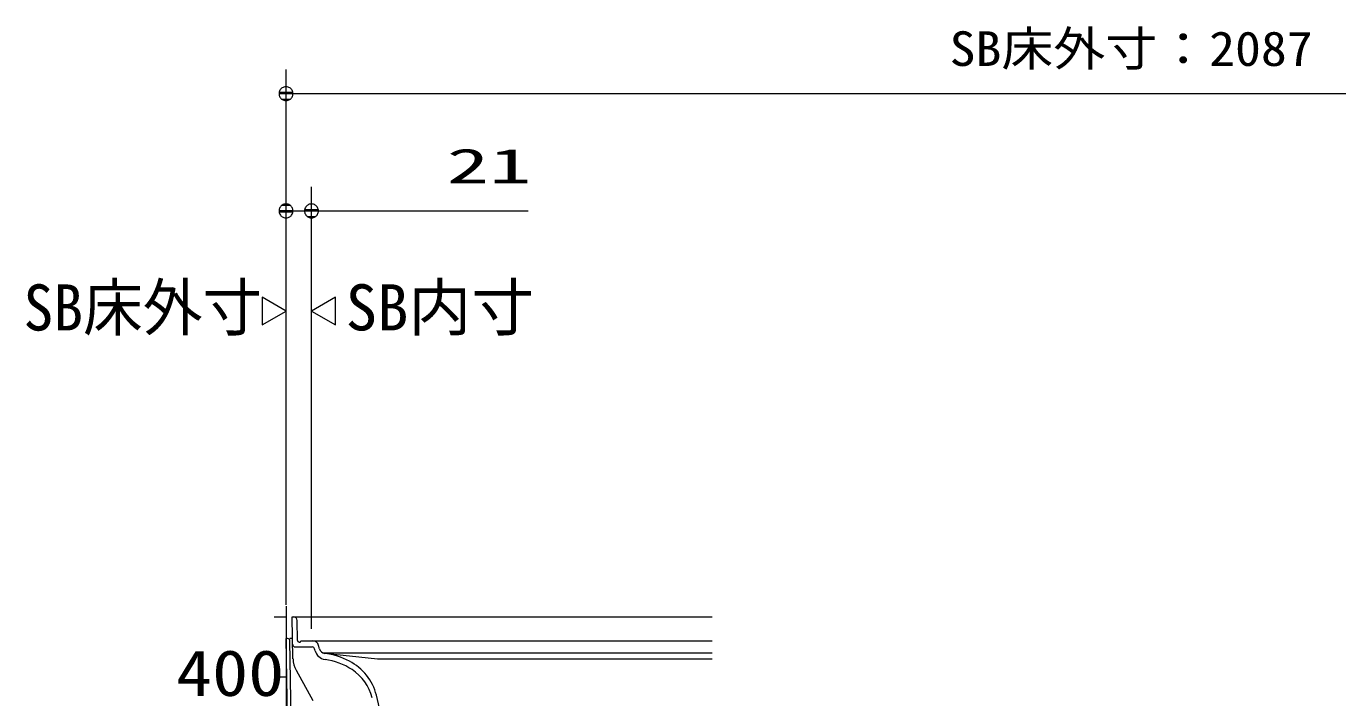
# Model space of a CAD drawing. Units: millimetres on the paper. Extents: x -305 to 305, y -152 to 152.
# Drawn here: x -130.8 to -76.1, y -7.1 to 20.9 of the extents above; entities that cross this region are included whole.
import ezdxf
from ezdxf.enums import TextEntityAlignment as Align

# ---------------------------------------------------------------- set-up
doc = ezdxf.new("R2010")
doc.units = ezdxf.units.MM
doc.layers.add('0-0_PV', color=7, linetype='Continuous', lineweight=9)
doc.layers.add('0-1_0', color=7, linetype='Continuous', lineweight=9)
doc.styles.add('ＭＳ ゴシック', font='')
doc.styles.get('ＭＳ ゴシック').set_extended_font_data('MS Gothic')

# ---------------------------------------------------------------- blocks, each defined once
blk = doc.blocks.new('_DOTSMALL')
at = {"layer": '0-1_0'}
for p, q in [((0.0746, 0.1), (-0.0746, 0.1)), ((0.1223, -0.0248), (-0.1223, -0.0248))]:
    blk.add_line(p, q, dxfattribs=at)
for points in [[(0.125, 0), (0.124, 0.0157), (0.1211, 0.0311), (0.1162, 0.046), (0.1095, 0.0602), (0.1011, 0.0735), (0.0911, 0.0856), (0.0797, 0.0963), (0.067, 0.1055), (0.0532, 0.1131), (0.0386, 0.1189), (0.0234, 0.1228), (0.0078, 0.1248), (-0.0078, 0.1248), (-0.0234, 0.1228), (-0.0386, 0.1189), (-0.0532, 0.1131), (-0.067, 0.1055), (-0.0797, 0.0963), (-0.0911, 0.0856), (-0.1011, 0.0735), (-0.1095, 0.0602), (-0.1162, 0.046), (-0.1211, 0.0311), (-0.124, 0.0157), (-0.125, 0), (0, 0)], [(-0.125, 0), (-0.124, -0.0157), (-0.1211, -0.0311), (-0.1162, -0.046), (-0.1095, -0.0602), (-0.1011, -0.0735), (-0.0911, -0.0856), (-0.0797, -0.0963), (-0.067, -0.1055), (-0.0532, -0.1131), (-0.0386, -0.1189), (-0.0234, -0.1228), (-0.0078, -0.1248), (0.0078, -0.1248), (0.0234, -0.1228), (0.0386, -0.1189), (0.0532, -0.1131), (0.067, -0.1055), (0.0797, -0.0963), (0.0911, -0.0856), (0.1011, -0.0735), (0.1095, -0.0602), (0.1162, -0.046), (0.1211, -0.0311), (0.124, -0.0157), (0.125, 0), (0, 0)]]:
    blk.add_lwpolyline(points, close=True, dxfattribs=at)

msp = doc.modelspace()

# ---------------------------------------------------------------- linework, layer by layer
at = {"layer": '0-0_PV'}
for p, q in [((-119.963, -3.263), (-119.963, 19.049)), ((-119.963, 18.049), (-49.963, 18.049)), ((-119.963, -3.263), (-119.963, 14.161)), ((-118.903, -4.263), (-118.903, 14.161)), ((-119.963, 13.161), (-118.903, 13.161)), ((-118.903, 13.161), (-109.863, 13.161)), ((-119.963, 8.987), (-120.963, 9.564)), ((-120.963, 9.564), (-120.963, 8.41)), ((-117.903, 9.564), (-118.903, 8.987)), ((-117.903, 8.41), (-117.903, 9.564)), ((-120.963, 8.41), (-119.963, 8.987)), ((-118.903, 8.987), (-117.903, 8.41)), ((-120.463, -3.763), (-119.963, -3.763)), ((-119.963, -3.313), (-119.963, -43.313)), ((-119.672, -5.513), (-119.703, -3.763)), ((-119.703, -3.763), (-102.203, -3.763)), ((-119.486, -4.739), (-119.5, -3.91)), ((-119.904, -8.006), (-119.963, -4.663)), ((-119.901, -4.663), (-119.963, -4.663)), ((-119.687, -4.663), (-119.803, -4.663)), ((-119.744, -8.003), (-119.801, -4.761)), ((-119.411, -4.813), (-119.378, -4.813)), ((-119.328, -4.763), (-102.203, -4.763)), ((-119.583, -5.013), (-118.87, -5.013)), ((-118.751, -5.169), (-118.773, -5.087)), ((-118.563, -5.098), (-118.603, -4.948)), ((-118.418, -5.263), (-102.203, -5.263)), ((-118.363, -5.279), (-116.153, -5.513)), ((-119.963, -5.498), (-119.948, -5.498)), ((-119.546, -5.981), (-118.842, -7.249)), ((-116.153, -5.513), (-102.203, -5.513)), ((-120.463, -6.263), (-119.963, -6.263)), ((-119.963, -6.498), (-119.931, -6.498))]:
    msp.add_line(p, q, dxfattribs=at)
msp.add_lwpolyline([(-119.904, -8.006), (-119.963, -4.663), (-119.963, -5.813), (-119.963, -8.313)], dxfattribs=at)
for centre, radius, start, end in [((-119.65, -3.913), 0.15, 1, 90), ((-119.901, -4.763), 0.1, 1, 90), ((-119.583, -4.913), 0.1, 181, 270), ((-119.411, -4.738), 0.075, 181, 270), ((-119.378, -4.788), 0.025, 270, 0), ((-119.328, -4.788), 0.025, 90, 180), ((-118.845, -5.013), 0.25, 15, 90), ((-118.87, -5.113), 0.1, 15, 90), ((-118.268, -5.04), 0.5, 195, 262.0407), ((-118.322, -5.033), 0.25, 195, 262.9947), ((-118.718, -8.259), 3, 62.1919, 82.9947), ((-118.672, -5.495), 1, 181, 209.0747), ((-118.718, -8.259), 2.75, 56.7709, 82.0407), ((-118.368, -7.595), 2.25, 14.8478, 62.1919), ((-118.307, -7.631), 2, 14.477, 56.7709), ((-125.859, -9.581), 10, 6.2542, 14.8478)]:
    msp.add_arc(centre, radius, start, end, dxfattribs=at)

# ---------------------------------------------------------------- block references
at = {"layer": '0-0_PV', "xscale": 2.32, "yscale": 2.32, "rotation": 180}
for p in [(-119.963, 18.049), (-118.903, 13.161)]:
    msp.add_blockref('_DOTSMALL', p, dxfattribs=at)
at = {"layer": '0-0_PV', "xscale": 2.32, "yscale": 2.32}
msp.add_blockref('_DOTSMALL', (-119.963, 13.161), dxfattribs=at)

# ---------------------------------------------------------------- texts
at = {"layer": '0-0_PV', "style": 'ＭＳ ゴシック'}
for s, height, width, p in [('SB床外寸：2087', 1.443, 1.1, (-92.301, 18.771)), ('21', 1.444, 1.8, (-113.263, 13.884)), ('SB床外寸', 1.921, 0.95, (-130.907, 7.601)), ('400', 1.921, 1.15, (-124.546, -7.633))]:
    msp.add_text(s, height=height, dxfattribs=dict(at, width=width)).set_placement(p, align=Align.BOTTOM_LEFT)
msp.add_text('SB内寸', height=1.921, dxfattribs=at).set_placement((-117.475, 7.605), align=Align.BOTTOM_LEFT)

doc.saveas('drawing.dxf')
